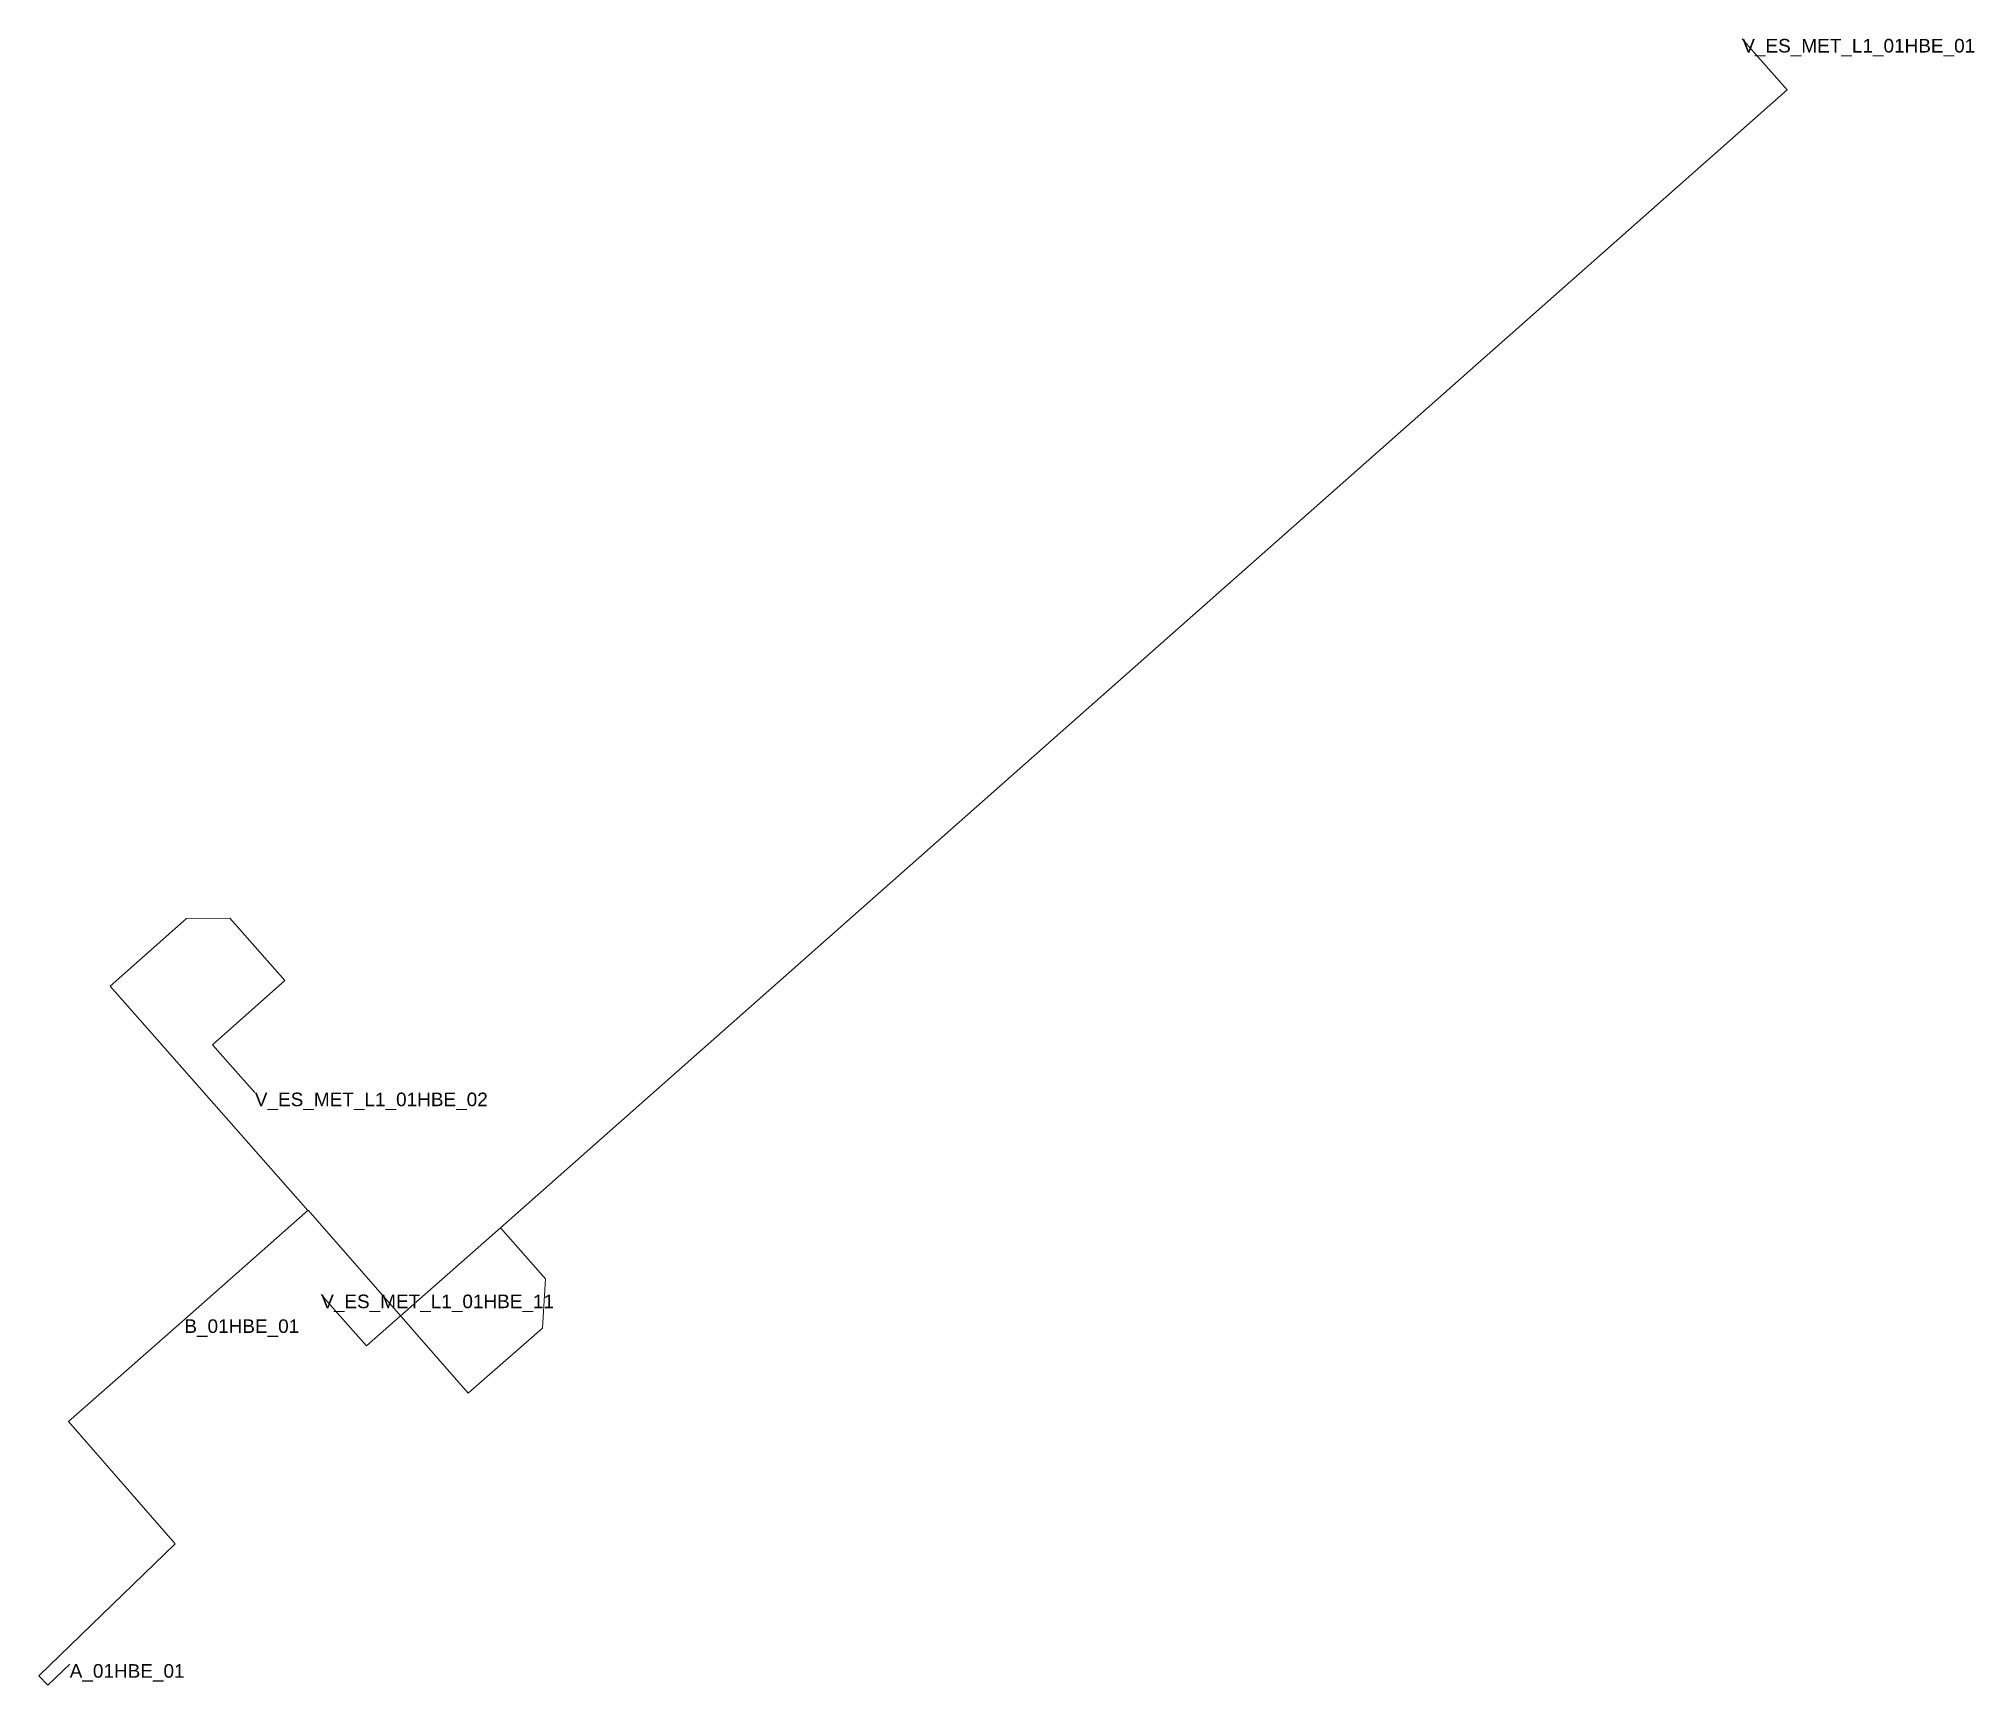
# Model space of a CAD drawing. Header units: metres. Extents: x 425277 to 425348.3, y 4577365.9 to 4577426.6.
import ezdxf
from ezdxf.enums import TextEntityAlignment as Align

# ---------------------------------------------------------------- set-up
doc = ezdxf.new("R2010")
doc.units = ezdxf.units.M
doc.header["$MEASUREMENT"] = 0
for name, color, linetype, lineweight, true_color in [('01_A_AccesTren_t', 40, 'Continuous', 0, 0xffd600), ('01_C_AccesExt_t', 251, 'Continuous', 0, 0x646464), ('01_I_Ascensor_l', 251, 'Continuous', 0, 0x646464), ('01_I_BarreraTarifaria_t', 251, 'Continuous', 0, 0x646464), ('01_I_Horitzontal_l', 251, 'Continuous', 0, 0x646464), ('01_I_Rampa_l', 251, 'Continuous', 0, 0x646464)]:
    doc.layers.add(name, color=color, linetype=linetype, lineweight=lineweight, true_color=true_color)
doc.styles.add('Style-Arial', font='arial.ttf')

msp = doc.modelspace()

# ---------------------------------------------------------------- linework, layer by layer
at = {"layer": '01_I_Ascensor_l'}
for p, q in [((425284.007971, 4577394.181372, -20), (425282.413754, 4577394.166525, -10)), ((425295.633358, 4577380.90017, -20), (425295.531985, 4577379.088803, -10)), ((425276.967077, 4577366.281368, -10), (425277.30505, 4577365.932609))]:
    msp.add_line(p, q, dxfattribs=at)
at = {"layer": '01_I_Horitzontal_l'}
for p, q in [((425286.894319, 4577383.43197, -10), (425282.33279, 4577379.408161, -10)), ((425295.633358, 4577380.90017, -20), (425293.977638, 4577382.778538, -20)), ((425278.108868, 4577366.711568), (425277.30505, 4577365.932609))]:
    msp.add_line(p, q, dxfattribs=at)
at = {"layer": '01_I_Horitzontal_l', "flags": 128}
for points, elevation in [([(425293.977638, 4577382.778538), (425341.382445, 4577424.686293), (425340.327543, 4577425.879566)], -20), ([(425286.882814, 4577383.42191), (425279.596145, 4577391.680514), (425282.413754, 4577394.166525)], -10), ([(425284.007971, 4577394.181372), (425286.039247, 4577391.880815), (425283.368908, 4577389.52304), (425284.318173, 4577388.447933)], -20), ([(425286.894319, 4577383.43197), (425292.789003, 4577376.690432), (425295.531985, 4577379.088803)], -10), ([(425293.977638, 4577382.778538), (425289.041953, 4577378.42789), (425287.973612, 4577379.639892)], -20), ([(425276.967077, 4577366.281368), (425281.991102, 4577371.143254), (425278.061285, 4577375.640187), (425282.33279, 4577379.408161)], -10)]:
    msp.add_lwpolyline(points, dxfattribs=dict(at, elevation=elevation))
at = {"layer": '01_I_Rampa_l'}
for p, q in [((425340.327543, 4577425.879566, -20), (425339.726362, 4577426.560055, -20)), ((425284.318173, 4577388.447933, -20), (425284.929644, 4577387.75749, -20)), ((425287.973612, 4577379.639892, -20), (425287.372935, 4577380.319601, -20))]:
    msp.add_line(p, q, dxfattribs=at)

# ---------------------------------------------------------------- texts
at = {"layer": '01_A_AccesTren_t', "style": 'Style-Arial'}
for s, p in [('V_ES_MET_L1_01HBE_01', (425339.726362, 4577426.560055, -20)), ('V_ES_MET_L1_01HBE_02', (425284.929644, 4577387.75749, -20)), ('V_ES_MET_L1_01HBE_11', (425287.372935, 4577380.319601, -20))]:
    msp.add_text(s, height=0.5, dxfattribs=at).set_placement(p, align=Align.TOP_LEFT)
at = {"layer": '01_C_AccesExt_t', "style": 'Style-Arial'}
msp.add_text('A_01HBE_01', height=0.5, dxfattribs=at).set_placement((425278.108868, 4577366.711568), align=Align.TOP_LEFT)
at = {"layer": '01_I_BarreraTarifaria_t', "style": 'Style-Arial'}
msp.add_text('B_01HBE_01', height=0.5, dxfattribs=at).set_placement((425282.33279, 4577379.408161, -10), align=Align.TOP_LEFT)

doc.saveas('drawing.dxf')
